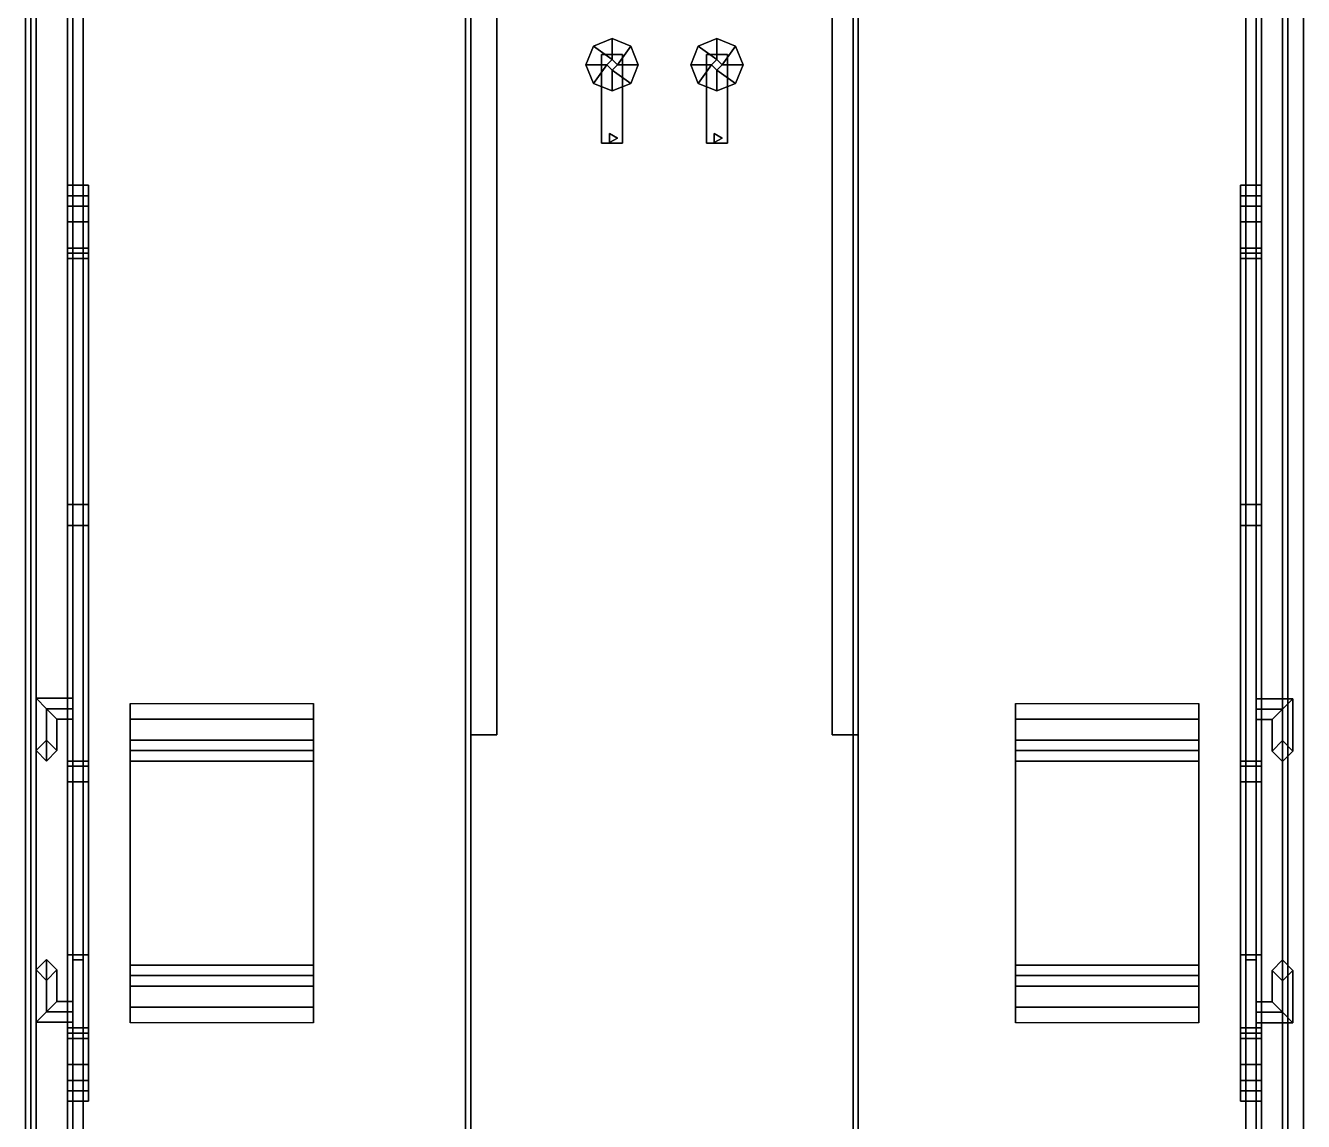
# Model space of a CAD drawing. Extents: x -1.2 to 1.2, y -5.2 to 5.2.
# Drawn here: x -1.22 to 1.22, y -3.439 to -1.345 of the extents above; entities that cross this region are included whole.
import ezdxf

# ---------------------------------------------------------------- set-up
doc = ezdxf.new("R2010")
doc.units = 0
doc.layers.get('0').update_dxf_attribs({"linetype": 'CONTINUOUS'})
doc.layers.add('CAB', color=3, linetype='CONTINUOUS')

msp = doc.modelspace()

# ---------------------------------------------------------------- linework, layer by layer
for points in [[(-1.22, 4.67, 1.04), (-1.22, -4.83, 1.04), (-1.22, -4.83, 1.15), (-1.22, 4.67, 1.15)], [(1.22, 4.67, 1.04), (1.22, -4.83, 1.04), (-1.22, -4.83, 1.04), (-1.22, 4.67, 1.04)], [(-1.13, 1.91, 1.15), (-1.22, 4.67, 1.15), (-1.22, -4.83, 1.15), (-1.13, -4.83, 1.15)], [(1.22, -4.83, 1.15), (1.22, 4.67, 1.15), (1.13, 1.91, 1.15), (1.13, -4.83, 1.15)], [(1.22, -4.83, 1.15), (1.22, -4.83, 1.04), (1.22, 4.67, 1.04), (1.22, 4.67, 1.15)], [(-0.37, 3.47, 0.46), (-0.37, -4.13, 0.46), (-0.37, -4.13, 1.04), (-0.37, 3.47, 1.04)], [(0.37, 3.47, 0.46), (0.37, -4.13, 0.46), (-0.37, -4.13, 0.46), (-0.37, 3.47, 0.46)], [(0.37, -4.13, 1.04), (0.37, -4.13, 0.46), (0.37, 3.47, 0.46), (0.37, 3.47, 1.04)], [(-0.37, -2.7, 0.43), (-0.37, -0.46, 0.14), (-0.32, -0.46, 0.14), (-0.32, -2.7, 0.43)], [(-0.37, -2.7, 0.5), (-0.37, -0.46, 0.21), (-0.37, -0.46, 0.14), (-0.37, -2.7, 0.43)], [(-0.32, -2.7, 0.5), (-0.32, -0.46, 0.21), (-0.37, -0.46, 0.21), (-0.37, -2.7, 0.5)], [(-0.32, -0.46, 0.14), (-0.32, -0.46, 0.21), (-0.32, -2.7, 0.5), (-0.32, -2.7, 0.43)], [(0.37, -2.7, 0.5), (0.37, -0.46, 0.21), (0.32, -0.46, 0.21), (0.32, -2.7, 0.5)], [(0.32, -2.7, 0.5), (0.32, -0.46, 0.21), (0.32, -0.46, 0.14), (0.32, -2.7, 0.43)], [(0.32, -2.7, 0.43), (0.32, -0.46, 0.14), (0.37, -0.46, 0.14), (0.37, -2.7, 0.43)], [(0.37, -0.46, 0.14), (0.37, -0.46, 0.21), (0.37, -2.7, 0.5), (0.37, -2.7, 0.43)], [(-1.21, -3.92, 3.29), (-0.38, -3.92, 3.37), (-0.38, -1.12, 3.37), (-1.21, -1.12, 3.29)], [(-1.21, -1.12, 3.29), (-1.2, -1.12, 3.19), (-1.2, -3.92, 3.19), (-1.21, -3.92, 3.29)], [(-1.14, -1.28, 3.19), (-1.14, -3.77, 3.19), (-1.2, -3.92, 3.19), (-1.2, -1.12, 3.19)], [(-0.38, -3.92, 3.37), (0.36, -3.92, 3.37), (0.36, -1.12, 3.37), (-0.38, -1.12, 3.37)], [(1.19, -1.12, 3.29), (0.36, -1.12, 3.37), (0.36, -3.92, 3.37), (1.19, -3.92, 3.29)], [(1.18, -3.92, 3.19), (1.14, -3.77, 3.19), (1.14, -1.28, 3.19), (1.18, -1.12, 3.19)], [(1.19, -3.92, 3.29), (1.18, -3.92, 3.19), (1.18, -1.12, 3.19), (1.19, -1.12, 3.29)], [(-1.14, -1.28, 3.15), (-1.14, -3.77, 3.15), (-1.14, -3.77, 3.19), (-1.14, -1.28, 3.19)], [(1.14, -1.28, 3.15), (1.14, -3.77, 3.15), (-1.14, -3.77, 3.15), (-1.14, -1.28, 3.15)], [(1.14, -3.77, 3.19), (1.14, -3.77, 3.15), (1.14, -1.28, 3.15), (1.14, -1.28, 3.19)], [(-0.1354, -1.3846, 3.52), (-0.15, -1.42, 3.52), (-0.11, -1.42, 3.55), (-0.1, -1.41, 3.55)], [(-0.1354, -1.3846, 3.37), (-0.15, -1.42, 3.37), (-0.15, -1.42, 3.52), (-0.1354, -1.3846, 3.52)], [(-0.1, -1.37, 3.52), (-0.1354, -1.3846, 3.52), (-0.1, -1.41, 3.55)], [(-0.1, -1.37, 3.37), (-0.1354, -1.3846, 3.37), (-0.1354, -1.3846, 3.52), (-0.1, -1.37, 3.52)], [(-0.0646, -1.3846, 3.52), (-0.1, -1.37, 3.52), (-0.1, -1.41, 3.55), (-0.09, -1.42, 3.55)], [(-0.0646, -1.3846, 3.37), (-0.1, -1.37, 3.37), (-0.1, -1.37, 3.52), (-0.0646, -1.3846, 3.52)], [(-0.05, -1.42, 3.52), (-0.0646, -1.3846, 3.52), (-0.09, -1.42, 3.55)], [(-0.05, -1.42, 3.37), (-0.0646, -1.3846, 3.37), (-0.0646, -1.3846, 3.52), (-0.05, -1.42, 3.52)], [(0.0646, -1.3846, 3.52), (0.05, -1.42, 3.52), (0.09, -1.42, 3.55), (0.1, -1.41, 3.55)], [(0.0646, -1.3846, 3.37), (0.05, -1.42, 3.37), (0.05, -1.42, 3.52), (0.0646, -1.3846, 3.52)], [(0.1, -1.37, 3.52), (0.0646, -1.3846, 3.52), (0.1, -1.41, 3.55)], [(0.1, -1.37, 3.37), (0.0646, -1.3846, 3.37), (0.0646, -1.3846, 3.52), (0.1, -1.37, 3.52)], [(0.1354, -1.3846, 3.52), (0.1, -1.37, 3.52), (0.1, -1.41, 3.55), (0.11, -1.42, 3.55)], [(0.1354, -1.3846, 3.37), (0.1, -1.37, 3.37), (0.1, -1.37, 3.52), (0.1354, -1.3846, 3.52)], [(0.15, -1.42, 3.52), (0.1354, -1.3846, 3.52), (0.11, -1.42, 3.55)], [(0.15, -1.42, 3.37), (0.1354, -1.3846, 3.37), (0.1354, -1.3846, 3.52), (0.15, -1.42, 3.52)], [(-0.12, -1.4, 3.58), (-0.12, -1.57, 3.58), (-0.12, -1.57, 3.61), (-0.12, -1.4, 3.61)], [(-0.08, -1.4, 3.61), (-0.08, -1.4, 3.58), (-0.12, -1.4, 3.58), (-0.12, -1.4, 3.61)], [(-0.08, -1.4, 3.58), (-0.08, -1.57, 3.58), (-0.12, -1.57, 3.58), (-0.12, -1.4, 3.58)], [(-0.12, -1.4, 3.61), (-0.12, -1.57, 3.61), (-0.08, -1.57, 3.61), (-0.08, -1.4, 3.61)], [(-0.1, -1.41, 3.55), (-0.11, -1.42, 3.55), (-0.11, -1.42, 3.58), (-0.1, -1.41, 3.58)], [(-0.09, -1.42, 3.55), (-0.1, -1.41, 3.55), (-0.1, -1.41, 3.58), (-0.09, -1.42, 3.58)], [(-0.08, -1.57, 3.61), (-0.08, -1.57, 3.58), (-0.08, -1.4, 3.58), (-0.08, -1.4, 3.61)], [(0.08, -1.4, 3.58), (0.08, -1.57, 3.58), (0.08, -1.57, 3.61), (0.08, -1.4, 3.61)], [(0.12, -1.4, 3.58), (0.12, -1.57, 3.58), (0.08, -1.57, 3.58), (0.08, -1.4, 3.58)], [(0.12, -1.4, 3.61), (0.12, -1.4, 3.58), (0.08, -1.4, 3.58), (0.08, -1.4, 3.61)], [(0.08, -1.4, 3.61), (0.08, -1.57, 3.61), (0.12, -1.57, 3.61), (0.12, -1.4, 3.61)], [(0.1, -1.41, 3.55), (0.09, -1.42, 3.55), (0.09, -1.42, 3.58), (0.1, -1.41, 3.58)], [(0.11, -1.42, 3.55), (0.1, -1.41, 3.55), (0.1, -1.41, 3.58), (0.11, -1.42, 3.58)], [(0.12, -1.57, 3.61), (0.12, -1.57, 3.58), (0.12, -1.4, 3.58), (0.12, -1.4, 3.61)], [(-0.15, -1.42, 3.52), (-0.1354, -1.4554, 3.52), (-0.11, -1.42, 3.55)], [(-0.15, -1.42, 3.37), (-0.1354, -1.4554, 3.37), (-0.1354, -1.4554, 3.52), (-0.15, -1.42, 3.52)], [(-0.1354, -1.4554, 3.52), (-0.1, -1.47, 3.52), (-0.1, -1.43, 3.55), (-0.11, -1.42, 3.55)], [(-0.11, -1.42, 3.55), (-0.1, -1.43, 3.55), (-0.1, -1.43, 3.58), (-0.11, -1.42, 3.58)], [(-0.1, -1.43, 3.55), (-0.09, -1.42, 3.55), (-0.09, -1.42, 3.58), (-0.1, -1.43, 3.58)], [(-0.0646, -1.4554, 3.52), (-0.05, -1.42, 3.52), (-0.09, -1.42, 3.55), (-0.1, -1.43, 3.55)], [(-0.1, -1.47, 3.52), (-0.0646, -1.4554, 3.52), (-0.1, -1.43, 3.55)], [(-0.0646, -1.4554, 3.37), (-0.05, -1.42, 3.37), (-0.05, -1.42, 3.52), (-0.0646, -1.4554, 3.52)], [(0.05, -1.42, 3.52), (0.0646, -1.4554, 3.52), (0.09, -1.42, 3.55)], [(0.05, -1.42, 3.37), (0.0646, -1.4554, 3.37), (0.0646, -1.4554, 3.52), (0.05, -1.42, 3.52)], [(0.0646, -1.4554, 3.52), (0.1, -1.47, 3.52), (0.1, -1.43, 3.55), (0.09, -1.42, 3.55)], [(0.09, -1.42, 3.55), (0.1, -1.43, 3.55), (0.1, -1.43, 3.58), (0.09, -1.42, 3.58)], [(0.1, -1.43, 3.55), (0.11, -1.42, 3.55), (0.11, -1.42, 3.58), (0.1, -1.43, 3.58)], [(0.1354, -1.4554, 3.52), (0.15, -1.42, 3.52), (0.11, -1.42, 3.55), (0.1, -1.43, 3.55)], [(0.1, -1.47, 3.52), (0.1354, -1.4554, 3.52), (0.1, -1.43, 3.55)], [(0.1354, -1.4554, 3.37), (0.15, -1.42, 3.37), (0.15, -1.42, 3.52), (0.1354, -1.4554, 3.52)], [(-0.1354, -1.4554, 3.37), (-0.1, -1.47, 3.37), (-0.1, -1.47, 3.52), (-0.1354, -1.4554, 3.52)], [(-0.1, -1.47, 3.37), (-0.0646, -1.4554, 3.37), (-0.0646, -1.4554, 3.52), (-0.1, -1.47, 3.52)], [(0.0646, -1.4554, 3.37), (0.1, -1.47, 3.37), (0.1, -1.47, 3.52), (0.0646, -1.4554, 3.52)], [(0.1, -1.47, 3.37), (0.1354, -1.4554, 3.37), (0.1354, -1.4554, 3.52), (0.1, -1.47, 3.52)], [(-0.105, -1.5513, 3.37), (-0.105, -1.5687, 3.37), (-0.105, -1.5687, 3.58), (-0.105, -1.5513, 3.58)], [(-0.09, -1.56, 3.37), (-0.105, -1.5513, 3.37), (-0.105, -1.5513, 3.58), (-0.09, -1.56, 3.58)], [(-0.105, -1.5687, 3.37), (-0.09, -1.56, 3.37), (-0.09, -1.56, 3.58), (-0.105, -1.5687, 3.58)], [(0.11, -1.56, 3.37), (0.095, -1.5513, 3.37), (0.095, -1.5513, 3.58), (0.11, -1.56, 3.58)], [(0.095, -1.5513, 3.37), (0.095, -1.5687, 3.37), (0.095, -1.5687, 3.58), (0.095, -1.5513, 3.58)], [(0.095, -1.5687, 3.37), (0.11, -1.56, 3.37), (0.11, -1.56, 3.58), (0.095, -1.5687, 3.58)], [(-0.12, -1.57, 3.61), (-0.12, -1.57, 3.58), (-0.08, -1.57, 3.58), (-0.08, -1.57, 3.61)], [(0.08, -1.57, 3.61), (0.08, -1.57, 3.58), (0.12, -1.57, 3.58), (0.12, -1.57, 3.61)], [(-1.1, -1.65, 2.58), (-1.14, -1.65, 2.58), (-1.14, -1.65, 2.89), (-1.1, -1.65, 2.89)], [(-1.14, -1.65, 2.58), (-1.14, -1.69, 2.59), (-1.14, -1.69, 2.88), (-1.14, -1.65, 2.89)], [(-1.1, -1.69, 2.5), (-1.14, -1.69, 2.5), (-1.14, -1.65, 2.58), (-1.1, -1.65, 2.58)], [(-1.14, -1.69, 2.59), (-1.14, -1.65, 2.58), (-1.14, -1.69, 2.5), (-1.14, -1.72, 2.53)], [(-1.1, -1.65, 2.89), (-1.14, -1.65, 2.89), (-1.14, -1.67, 2.94), (-1.1, -1.67, 2.94)], [(-1.14, -1.65, 2.89), (-1.14, -1.69, 2.88), (-1.14, -1.72, 2.93), (-1.14, -1.67, 2.94)], [(-1.1, -1.65, 2.89), (-1.1, -1.69, 2.88), (-1.1, -1.69, 2.59), (-1.1, -1.65, 2.58)], [(-1.1, -1.72, 2.53), (-1.1, -1.69, 2.5), (-1.1, -1.65, 2.58), (-1.1, -1.69, 2.59)], [(-1.1, -1.67, 2.94), (-1.1, -1.72, 2.93), (-1.1, -1.69, 2.88), (-1.1, -1.65, 2.89)], [(1.14, -1.65, 2.58), (1.1, -1.65, 2.58), (1.1, -1.65, 2.89), (1.14, -1.65, 2.89)], [(1.1, -1.65, 2.58), (1.1, -1.69, 2.59), (1.1, -1.69, 2.88), (1.1, -1.65, 2.89)], [(1.14, -1.69, 2.5), (1.1, -1.69, 2.5), (1.1, -1.65, 2.58), (1.14, -1.65, 2.58)], [(1.1, -1.69, 2.59), (1.1, -1.65, 2.58), (1.1, -1.69, 2.5), (1.1, -1.72, 2.53)], [(1.14, -1.65, 2.89), (1.1, -1.65, 2.89), (1.1, -1.67, 2.94), (1.14, -1.67, 2.94)], [(1.1, -1.65, 2.89), (1.1, -1.69, 2.88), (1.1, -1.72, 2.93), (1.1, -1.67, 2.94)], [(1.14, -1.65, 2.89), (1.14, -1.69, 2.88), (1.14, -1.69, 2.59), (1.14, -1.65, 2.58)], [(1.14, -1.72, 2.53), (1.14, -1.69, 2.5), (1.14, -1.65, 2.58), (1.14, -1.69, 2.59)], [(1.14, -1.67, 2.94), (1.14, -1.72, 2.93), (1.14, -1.69, 2.88), (1.14, -1.65, 2.89)], [(-1.1, -1.67, 2.94), (-1.14, -1.67, 2.94), (-1.14, -1.77, 3.03), (-1.1, -1.77, 3.03)], [(-1.14, -1.67, 2.94), (-1.14, -1.72, 2.93), (-1.14, -1.79, 2.99), (-1.14, -1.77, 3.03)], [(-1.1, -1.77, 3.03), (-1.1, -1.79, 2.99), (-1.1, -1.72, 2.93), (-1.1, -1.67, 2.94)], [(1.14, -1.67, 2.94), (1.1, -1.67, 2.94), (1.1, -1.77, 3.03), (1.14, -1.77, 3.03)], [(1.1, -1.67, 2.94), (1.1, -1.72, 2.93), (1.1, -1.79, 2.99), (1.1, -1.77, 3.03)], [(1.14, -1.77, 3.03), (1.14, -1.79, 2.99), (1.14, -1.72, 2.93), (1.14, -1.67, 2.94)], [(-1.1, -1.69, 2.88), (-1.14, -1.69, 2.88), (-1.14, -1.69, 2.59), (-1.1, -1.69, 2.59)], [(-1.1, -1.69, 2.59), (-1.14, -1.69, 2.59), (-1.14, -1.72, 2.53), (-1.1, -1.72, 2.53)], [(-1.1, -1.78, 2.44), (-1.14, -1.78, 2.44), (-1.14, -1.69, 2.5), (-1.1, -1.69, 2.5)], [(-1.14, -1.72, 2.53), (-1.14, -1.69, 2.5), (-1.14, -1.78, 2.44), (-1.14, -1.79, 2.48)], [(-1.1, -1.72, 2.93), (-1.14, -1.72, 2.93), (-1.14, -1.69, 2.88), (-1.1, -1.69, 2.88)], [(-1.1, -1.79, 2.48), (-1.1, -1.78, 2.44), (-1.1, -1.69, 2.5), (-1.1, -1.72, 2.53)], [(1.14, -1.69, 2.88), (1.1, -1.69, 2.88), (1.1, -1.69, 2.59), (1.14, -1.69, 2.59)], [(1.14, -1.69, 2.59), (1.1, -1.69, 2.59), (1.1, -1.72, 2.53), (1.14, -1.72, 2.53)], [(1.14, -1.78, 2.44), (1.1, -1.78, 2.44), (1.1, -1.69, 2.5), (1.14, -1.69, 2.5)], [(1.1, -1.72, 2.53), (1.1, -1.69, 2.5), (1.1, -1.78, 2.44), (1.1, -1.79, 2.48)], [(1.14, -1.72, 2.93), (1.1, -1.72, 2.93), (1.1, -1.69, 2.88), (1.14, -1.69, 2.88)], [(1.14, -1.79, 2.48), (1.14, -1.78, 2.44), (1.14, -1.69, 2.5), (1.14, -1.72, 2.53)], [(-1.1, -1.72, 2.53), (-1.14, -1.72, 2.53), (-1.14, -1.79, 2.48), (-1.1, -1.79, 2.48)], [(-1.1, -1.79, 2.99), (-1.14, -1.79, 2.99), (-1.14, -1.72, 2.93), (-1.1, -1.72, 2.93)], [(1.14, -1.72, 2.53), (1.1, -1.72, 2.53), (1.1, -1.79, 2.48), (1.14, -1.79, 2.48)], [(1.14, -1.79, 2.99), (1.1, -1.79, 2.99), (1.1, -1.72, 2.93), (1.14, -1.72, 2.93)], [(-1.1, -1.77, 3.03), (-1.14, -1.77, 3.03), (-1.14, -2.26, 3.09), (-1.1, -2.26, 3.09)], [(-1.14, -1.77, 3.03), (-1.14, -1.79, 2.99), (-1.14, -2.3, 3.05), (-1.14, -2.26, 3.09)], [(-1.1, -2.76, 2.44), (-1.14, -2.76, 2.44), (-1.14, -1.78, 2.44), (-1.1, -1.78, 2.44)], [(-1.14, -1.79, 2.48), (-1.14, -1.78, 2.44), (-1.14, -2.76, 2.44), (-1.14, -2.76, 2.48)], [(-1.1, -2.26, 3.09), (-1.1, -2.3, 3.05), (-1.1, -1.79, 2.99), (-1.1, -1.77, 3.03)], [(-1.1, -2.76, 2.48), (-1.1, -2.76, 2.44), (-1.1, -1.78, 2.44), (-1.1, -1.79, 2.48)], [(1.14, -1.77, 3.03), (1.1, -1.77, 3.03), (1.1, -2.26, 3.09), (1.14, -2.26, 3.09)], [(1.1, -1.77, 3.03), (1.1, -1.79, 2.99), (1.1, -2.3, 3.05), (1.1, -2.26, 3.09)], [(1.1, -1.79, 2.48), (1.1, -1.78, 2.44), (1.1, -2.76, 2.44), (1.1, -2.76, 2.48)], [(1.14, -2.76, 2.44), (1.1, -2.76, 2.44), (1.1, -1.78, 2.44), (1.14, -1.78, 2.44)], [(1.14, -2.26, 3.09), (1.14, -2.3, 3.05), (1.14, -1.79, 2.99), (1.14, -1.77, 3.03)], [(1.14, -2.76, 2.48), (1.14, -2.76, 2.44), (1.14, -1.78, 2.44), (1.14, -1.79, 2.48)], [(-1.1, -1.79, 2.48), (-1.14, -1.79, 2.48), (-1.14, -2.76, 2.48), (-1.1, -2.76, 2.48)], [(-1.1, -2.3, 3.05), (-1.14, -2.3, 3.05), (-1.14, -1.79, 2.99), (-1.1, -1.79, 2.99)], [(1.14, -1.79, 2.48), (1.1, -1.79, 2.48), (1.1, -2.76, 2.48), (1.14, -2.76, 2.48)], [(1.14, -2.3, 3.05), (1.1, -2.3, 3.05), (1.1, -1.79, 2.99), (1.14, -1.79, 2.99)], [(-1.14, -2.79, 3.09), (-1.1, -2.79, 3.09), (-1.1, -2.26, 3.09), (-1.14, -2.26, 3.09)], [(-1.14, -2.26, 3.09), (-1.14, -2.3, 3.05), (-1.14, -2.75, 3.05), (-1.14, -2.79, 3.09)], [(-1.1, -2.79, 3.09), (-1.1, -2.75, 3.05), (-1.1, -2.3, 3.05), (-1.1, -2.26, 3.09)], [(1.1, -2.26, 3.09), (1.1, -2.3, 3.05), (1.1, -2.75, 3.05), (1.1, -2.79, 3.09)], [(1.1, -2.79, 3.09), (1.14, -2.79, 3.09), (1.14, -2.26, 3.09), (1.1, -2.26, 3.09)], [(1.14, -2.79, 3.09), (1.14, -2.75, 3.05), (1.14, -2.3, 3.05), (1.14, -2.26, 3.09)], [(-1.14, -2.3, 3.05), (-1.1, -2.3, 3.05), (-1.1, -2.75, 3.05), (-1.14, -2.75, 3.05)], [(1.1, -2.3, 3.05), (1.14, -2.3, 3.05), (1.14, -2.75, 3.05), (1.1, -2.75, 3.05)], [(-1.18, -2.65, 1.32), (-1.2, -2.63, 1.3), (-1.2, -2.73, 1.3), (-1.18, -2.71, 1.32)], [(-1.2, -2.63, 1.3), (-1.18, -2.65, 1.28), (-1.18, -2.75, 1.28), (-1.2, -2.73, 1.3)], [(-1.13, -2.65, 1.32), (-1.13, -2.63, 1.3), (-1.2, -2.63, 1.3), (-1.18, -2.65, 1.32)], [(-1.13, -2.63, 1.3), (-1.13, -2.65, 1.28), (-1.18, -2.65, 1.28), (-1.2, -2.63, 1.3)], [(-1.18, -2.65, 2.34), (-1.2, -2.63, 2.32), (-1.2, -2.73, 2.32), (-1.18, -2.75, 2.34)], [(-1.2, -2.63, 2.32), (-1.18, -2.65, 2.3), (-1.18, -2.71, 2.3), (-1.2, -2.73, 2.32)], [(-1.13, -2.65, 2.34), (-1.13, -2.63, 2.32), (-1.2, -2.63, 2.32), (-1.18, -2.65, 2.34)], [(-1.13, -2.63, 2.32), (-1.13, -2.65, 2.3), (-1.18, -2.65, 2.3), (-1.2, -2.63, 2.32)], [(1.13, -2.6509, 1.2803), (1.13, -2.6309, 1.3003), (1.2, -2.6309, 1.3003), (1.18, -2.6509, 1.2803)], [(1.13, -2.6309, 1.3003), (1.13, -2.6509, 1.3203), (1.18, -2.6509, 1.3203), (1.2, -2.6309, 1.3003)], [(1.13, -2.6509, 2.3003), (1.13, -2.6309, 2.3203), (1.2, -2.6309, 2.3203), (1.18, -2.6509, 2.3003)], [(1.13, -2.6309, 2.3203), (1.13, -2.6509, 2.3403), (1.18, -2.6509, 2.3403), (1.2, -2.6309, 2.3203)], [(1.18, -2.6509, 1.2803), (1.2, -2.6309, 1.3003), (1.2, -2.7309, 1.3003), (1.18, -2.7509, 1.2803)], [(1.2, -2.6309, 1.3003), (1.18, -2.6509, 1.3203), (1.18, -2.7109, 1.3203), (1.2, -2.7309, 1.3003)], [(1.18, -2.6509, 2.3003), (1.2, -2.6309, 2.3203), (1.2, -2.7309, 2.3203), (1.18, -2.7109, 2.3003)], [(1.2, -2.6309, 2.3203), (1.18, -2.6509, 2.3403), (1.18, -2.7509, 2.3403), (1.2, -2.7309, 2.3203)], [(-1.16, -2.67, 1.3), (-1.18, -2.65, 1.32), (-1.18, -2.71, 1.32), (-1.16, -2.73, 1.3)], [(-1.18, -2.65, 1.28), (-1.16, -2.67, 1.3), (-1.16, -2.73, 1.3), (-1.18, -2.75, 1.28)], [(-1.13, -2.67, 1.3), (-1.13, -2.65, 1.32), (-1.18, -2.65, 1.32), (-1.16, -2.67, 1.3)], [(-1.13, -2.65, 1.28), (-1.13, -2.67, 1.3), (-1.16, -2.67, 1.3), (-1.18, -2.65, 1.28)], [(-1.16, -2.67, 2.32), (-1.18, -2.65, 2.34), (-1.18, -2.75, 2.34), (-1.16, -2.73, 2.32)], [(-1.18, -2.65, 2.3), (-1.16, -2.67, 2.32), (-1.16, -2.73, 2.32), (-1.18, -2.71, 2.3)], [(-1.13, -2.67, 2.32), (-1.13, -2.65, 2.34), (-1.18, -2.65, 2.34), (-1.16, -2.67, 2.32)], [(-1.13, -2.65, 2.3), (-1.13, -2.67, 2.32), (-1.16, -2.67, 2.32), (-1.18, -2.65, 2.3)], [(-1.02, -2.71, 0.94), (-1.02, -3.18, 0.94), (-1.02, -3.25, 1.04), (-1.02, -2.64, 1.04)], [(-0.67, -2.64, 1.04), (-0.67, -2.71, 0.94), (-1.02, -2.71, 0.94), (-1.02, -2.64, 1.04)], [(-0.67, -3.25, 1.04), (-0.67, -3.18, 0.94), (-0.67, -2.71, 0.94), (-0.67, -2.64, 1.04)], [(1.02, -2.64, 1.04), (1.02, -2.71, 0.94), (0.67, -2.71, 0.94), (0.67, -2.64, 1.04)], [(0.67, -2.71, 0.94), (0.67, -3.18, 0.94), (0.67, -3.25, 1.04), (0.67, -2.64, 1.04)], [(1.02, -3.25, 1.04), (1.02, -3.18, 0.94), (1.02, -2.71, 0.94), (1.02, -2.64, 1.04)], [(1.13, -2.6709, 1.3003), (1.13, -2.6509, 1.2803), (1.18, -2.6509, 1.2803), (1.16, -2.6709, 1.3003)], [(1.13, -2.6509, 1.3203), (1.13, -2.6709, 1.3003), (1.16, -2.6709, 1.3003), (1.18, -2.6509, 1.3203)], [(1.13, -2.6709, 2.3203), (1.13, -2.6509, 2.3003), (1.18, -2.6509, 2.3003), (1.16, -2.6709, 2.3203)], [(1.13, -2.6509, 2.3403), (1.13, -2.6709, 2.3203), (1.16, -2.6709, 2.3203), (1.18, -2.6509, 2.3403)], [(1.16, -2.6709, 1.3003), (1.18, -2.6509, 1.2803), (1.18, -2.7509, 1.2803), (1.16, -2.7309, 1.3003)], [(1.18, -2.6509, 1.3203), (1.16, -2.6709, 1.3003), (1.16, -2.7309, 1.3003), (1.18, -2.7109, 1.3203)], [(1.16, -2.6709, 2.3203), (1.18, -2.6509, 2.3003), (1.18, -2.7109, 2.3003), (1.16, -2.7309, 2.3203)], [(1.18, -2.6509, 2.3403), (1.16, -2.6709, 2.3203), (1.16, -2.7309, 2.3203), (1.18, -2.7509, 2.3403)], [(-1.02, -2.67, 0.43), (-1.02, -2.73, 0.58), (-0.67, -2.73, 0.58), (-0.67, -2.67, 0.43)], [(-1.02, -3.16, 0.58), (-1.02, -2.73, 0.58), (-1.02, -2.67, 0.43), (-1.02, -3.22, 0.43)], [(-0.67, -2.67, 0.43), (-0.67, -2.67, 0.36), (-1.02, -2.67, 0.36), (-1.02, -2.67, 0.43)], [(-1.02, -2.67, 0.36), (-1.02, -3.22, 0.36), (-1.02, -3.22, 0.43), (-1.02, -2.67, 0.43)], [(-0.67, -2.67, 0.36), (-0.67, -3.22, 0.36), (-1.02, -3.22, 0.36), (-1.02, -2.67, 0.36)], [(-0.67, -2.67, 0.43), (-0.67, -2.73, 0.58), (-0.67, -3.16, 0.58), (-0.67, -3.22, 0.43)], [(-0.67, -3.22, 0.43), (-0.67, -3.22, 0.36), (-0.67, -2.67, 0.36), (-0.67, -2.67, 0.43)], [(0.67, -3.16, 0.58), (0.67, -2.73, 0.58), (0.67, -2.67, 0.43), (0.67, -3.22, 0.43)], [(0.67, -2.67, 0.43), (0.67, -2.73, 0.58), (1.02, -2.73, 0.58), (1.02, -2.67, 0.43)], [(1.02, -2.67, 0.36), (1.02, -3.22, 0.36), (0.67, -3.22, 0.36), (0.67, -2.67, 0.36)], [(0.67, -2.67, 0.36), (0.67, -3.22, 0.36), (0.67, -3.22, 0.43), (0.67, -2.67, 0.43)], [(1.02, -2.67, 0.43), (1.02, -2.67, 0.36), (0.67, -2.67, 0.36), (0.67, -2.67, 0.43)], [(1.02, -2.67, 0.43), (1.02, -2.73, 0.58), (1.02, -3.16, 0.58), (1.02, -3.22, 0.43)], [(1.02, -3.22, 0.43), (1.02, -3.22, 0.36), (1.02, -2.67, 0.36), (1.02, -2.67, 0.43)], [(-1.18, -2.71, 1.32), (-1.2, -2.73, 1.3), (-1.2, -2.73, 2.32), (-1.18, -2.71, 2.3)], [(-1.2, -2.73, 1.3), (-1.18, -2.75, 1.28), (-1.18, -2.75, 2.34), (-1.2, -2.73, 2.32)], [(-1.16, -2.73, 1.3), (-1.18, -2.71, 1.32), (-1.18, -2.71, 2.3), (-1.16, -2.73, 2.32)], [(-1.18, -2.75, 1.28), (-1.16, -2.73, 1.3), (-1.16, -2.73, 2.32), (-1.18, -2.75, 2.34)], [(-1.02, -3.18, 0.94), (-1.02, -2.71, 0.94), (-1.02, -2.75, 0.82), (-1.02, -3.14, 0.82)], [(-1.02, -2.75, 0.82), (-1.02, -2.71, 0.94), (-0.67, -2.71, 0.94), (-0.67, -2.75, 0.82)], [(-1.02, -2.73, 0.58), (-1.02, -3.16, 0.58), (-1.02, -3.14, 0.73), (-1.02, -2.75, 0.73)], [(-0.67, -2.75, 0.73), (-0.67, -2.73, 0.58), (-1.02, -2.73, 0.58), (-1.02, -2.75, 0.73)], [(-0.67, -2.75, 0.82), (-0.67, -2.71, 0.94), (-0.67, -3.18, 0.94), (-0.67, -3.14, 0.82)], [(-0.67, -3.14, 0.73), (-0.67, -3.16, 0.58), (-0.67, -2.73, 0.58), (-0.67, -2.75, 0.73)], [(0.67, -2.75, 0.82), (0.67, -2.71, 0.94), (1.02, -2.71, 0.94), (1.02, -2.75, 0.82)], [(0.67, -3.18, 0.94), (0.67, -2.71, 0.94), (0.67, -2.75, 0.82), (0.67, -3.14, 0.82)], [(1.02, -2.75, 0.73), (1.02, -2.73, 0.58), (0.67, -2.73, 0.58), (0.67, -2.75, 0.73)], [(0.67, -2.73, 0.58), (0.67, -3.16, 0.58), (0.67, -3.14, 0.73), (0.67, -2.75, 0.73)], [(1.02, -2.75, 0.82), (1.02, -2.71, 0.94), (1.02, -3.18, 0.94), (1.02, -3.14, 0.82)], [(1.02, -3.14, 0.73), (1.02, -3.16, 0.58), (1.02, -2.73, 0.58), (1.02, -2.75, 0.73)], [(1.16, -2.7309, 2.3203), (1.18, -2.7109, 2.3003), (1.18, -2.7109, 1.3203), (1.16, -2.7309, 1.3003)], [(1.18, -2.7509, 2.3403), (1.16, -2.7309, 2.3203), (1.16, -2.7309, 1.3003), (1.18, -2.7509, 1.2803)], [(1.18, -2.7109, 2.3003), (1.2, -2.7309, 2.3203), (1.2, -2.7309, 1.3003), (1.18, -2.7109, 1.3203)], [(1.2, -2.7309, 2.3203), (1.18, -2.7509, 2.3403), (1.18, -2.7509, 1.2803), (1.2, -2.7309, 1.3003)], [(-1.14, -2.79, 3.09), (-1.14, -2.75, 3.05), (-1.14, -3.26, 2.99), (-1.14, -3.28, 3.03)], [(-1.14, -2.75, 3.05), (-1.1, -2.75, 3.05), (-1.1, -3.26, 2.99), (-1.14, -3.26, 2.99)], [(-1.1, -3.28, 3.03), (-1.1, -3.26, 2.99), (-1.1, -2.75, 3.05), (-1.1, -2.79, 3.09)], [(-1.02, -2.75, 0.73), (-1.02, -3.14, 0.73), (-1.02, -3.14, 0.82), (-1.02, -2.75, 0.82)], [(-0.67, -2.75, 0.82), (-0.67, -2.75, 0.73), (-1.02, -2.75, 0.73), (-1.02, -2.75, 0.82)], [(-0.67, -3.14, 0.82), (-0.67, -3.14, 0.73), (-0.67, -2.75, 0.73), (-0.67, -2.75, 0.82)], [(1.02, -2.75, 0.82), (1.02, -2.75, 0.73), (0.67, -2.75, 0.73), (0.67, -2.75, 0.82)], [(0.67, -2.75, 0.73), (0.67, -3.14, 0.73), (0.67, -3.14, 0.82), (0.67, -2.75, 0.82)], [(1.02, -3.14, 0.82), (1.02, -3.14, 0.73), (1.02, -2.75, 0.73), (1.02, -2.75, 0.82)], [(1.1, -2.79, 3.09), (1.1, -2.75, 3.05), (1.1, -3.26, 2.99), (1.1, -3.28, 3.03)], [(1.1, -2.75, 3.05), (1.14, -2.75, 3.05), (1.14, -3.26, 2.99), (1.1, -3.26, 2.99)], [(1.14, -3.28, 3.03), (1.14, -3.26, 2.99), (1.14, -2.75, 3.05), (1.14, -2.79, 3.09)], [(-1.14, -2.76, 2.48), (-1.14, -2.76, 2.44), (-1.1, -2.76, 2.44), (-1.1, -2.76, 2.48)], [(1.1, -2.76, 2.48), (1.1, -2.76, 2.44), (1.14, -2.76, 2.44), (1.14, -2.76, 2.48)], [(-1.14, -3.28, 3.03), (-1.1, -3.28, 3.03), (-1.1, -2.79, 3.09), (-1.14, -2.79, 3.09)], [(1.1, -3.28, 3.03), (1.14, -3.28, 3.03), (1.14, -2.79, 3.09), (1.1, -2.79, 3.09)], [(-1.14, -3.12, 2.44), (-1.1, -3.12, 2.44), (-1.1, -3.27, 2.44), (-1.14, -3.27, 2.44)], [(-1.14, -3.12, 2.48), (-1.14, -3.12, 2.44), (-1.14, -3.27, 2.44), (-1.14, -3.26, 2.48)], [(-1.1, -3.12, 2.48), (-1.1, -3.12, 2.44), (-1.14, -3.12, 2.44), (-1.14, -3.12, 2.48)], [(-1.14, -3.26, 2.48), (-1.1, -3.26, 2.48), (-1.1, -3.12, 2.48), (-1.14, -3.12, 2.48)], [(-1.1, -3.26, 2.48), (-1.1, -3.27, 2.44), (-1.1, -3.12, 2.44), (-1.1, -3.12, 2.48)], [(1.14, -3.12, 2.48), (1.14, -3.12, 2.44), (1.1, -3.12, 2.44), (1.1, -3.12, 2.48)], [(1.1, -3.12, 2.44), (1.14, -3.12, 2.44), (1.14, -3.27, 2.44), (1.1, -3.27, 2.44)], [(1.1, -3.12, 2.48), (1.1, -3.12, 2.44), (1.1, -3.27, 2.44), (1.1, -3.26, 2.48)], [(1.1, -3.26, 2.48), (1.14, -3.26, 2.48), (1.14, -3.12, 2.48), (1.1, -3.12, 2.48)], [(1.14, -3.26, 2.48), (1.14, -3.27, 2.44), (1.14, -3.12, 2.44), (1.14, -3.12, 2.48)], [(-1.2, -3.1491, 2.3203), (-1.18, -3.1291, 2.3403), (-1.18, -3.1291, 1.2803), (-1.2, -3.1491, 1.3003)], [(-1.18, -3.2291, 1.2803), (-1.2, -3.2491, 1.3003), (-1.2, -3.1491, 1.3003), (-1.18, -3.1291, 1.2803)], [(-1.2, -3.2491, 2.3203), (-1.18, -3.2291, 2.3403), (-1.18, -3.1291, 2.3403), (-1.2, -3.1491, 2.3203)], [(-1.18, -3.1291, 2.3403), (-1.16, -3.1491, 2.3203), (-1.16, -3.1491, 1.3003), (-1.18, -3.1291, 1.2803)], [(-1.16, -3.2091, 1.3003), (-1.18, -3.2291, 1.2803), (-1.18, -3.1291, 1.2803), (-1.16, -3.1491, 1.3003)], [(-1.18, -3.2291, 2.3403), (-1.16, -3.2091, 2.3203), (-1.16, -3.1491, 2.3203), (-1.18, -3.1291, 2.3403)], [(-1.02, -3.14, 0.82), (-1.02, -3.14, 0.73), (-0.67, -3.14, 0.73), (-0.67, -3.14, 0.82)], [(-1.02, -3.14, 0.73), (-1.02, -3.16, 0.58), (-0.67, -3.16, 0.58), (-0.67, -3.14, 0.73)], [(-0.67, -3.14, 0.82), (-0.67, -3.18, 0.94), (-1.02, -3.18, 0.94), (-1.02, -3.14, 0.82)], [(0.67, -3.14, 0.82), (0.67, -3.14, 0.73), (1.02, -3.14, 0.73), (1.02, -3.14, 0.82)], [(0.67, -3.14, 0.73), (0.67, -3.16, 0.58), (1.02, -3.16, 0.58), (1.02, -3.14, 0.73)], [(1.02, -3.14, 0.82), (1.02, -3.18, 0.94), (0.67, -3.18, 0.94), (0.67, -3.14, 0.82)], [(1.18, -3.13, 1.28), (1.16, -3.15, 1.3), (1.16, -3.15, 2.32), (1.18, -3.13, 2.34)], [(1.18, -3.23, 1.28), (1.16, -3.21, 1.3), (1.16, -3.15, 1.3), (1.18, -3.13, 1.28)], [(1.16, -3.21, 2.32), (1.18, -3.23, 2.34), (1.18, -3.13, 2.34), (1.16, -3.15, 2.32)], [(1.2, -3.15, 1.3), (1.18, -3.13, 1.28), (1.18, -3.13, 2.34), (1.2, -3.15, 2.32)], [(1.2, -3.25, 1.3), (1.18, -3.23, 1.28), (1.18, -3.13, 1.28), (1.2, -3.15, 1.3)], [(1.18, -3.23, 2.34), (1.2, -3.25, 2.32), (1.2, -3.15, 2.32), (1.18, -3.13, 2.34)], [(-1.18, -3.1691, 2.3003), (-1.2, -3.1491, 2.3203), (-1.2, -3.1491, 1.3003), (-1.18, -3.1691, 1.3203)], [(-1.2, -3.2491, 1.3003), (-1.18, -3.2291, 1.3203), (-1.18, -3.1691, 1.3203), (-1.2, -3.1491, 1.3003)], [(-1.18, -3.2291, 2.3003), (-1.2, -3.2491, 2.3203), (-1.2, -3.1491, 2.3203), (-1.18, -3.1691, 2.3003)], [(-1.16, -3.1491, 2.3203), (-1.18, -3.1691, 2.3003), (-1.18, -3.1691, 1.3203), (-1.16, -3.1491, 1.3003)], [(-1.18, -3.2291, 1.3203), (-1.16, -3.2091, 1.3003), (-1.16, -3.1491, 1.3003), (-1.18, -3.1691, 1.3203)], [(-1.16, -3.2091, 2.3203), (-1.18, -3.2291, 2.3003), (-1.18, -3.1691, 2.3003), (-1.16, -3.1491, 2.3203)], [(-0.67, -3.22, 0.43), (-0.67, -3.16, 0.58), (-1.02, -3.16, 0.58), (-1.02, -3.22, 0.43)], [(1.02, -3.22, 0.43), (1.02, -3.16, 0.58), (0.67, -3.16, 0.58), (0.67, -3.22, 0.43)], [(1.16, -3.15, 1.3), (1.18, -3.17, 1.32), (1.18, -3.17, 2.3), (1.16, -3.15, 2.32)], [(1.16, -3.21, 1.3), (1.18, -3.23, 1.32), (1.18, -3.17, 1.32), (1.16, -3.15, 1.3)], [(1.18, -3.23, 2.3), (1.16, -3.21, 2.32), (1.16, -3.15, 2.32), (1.18, -3.17, 2.3)], [(1.18, -3.17, 1.32), (1.2, -3.15, 1.3), (1.2, -3.15, 2.32), (1.18, -3.17, 2.3)], [(1.18, -3.23, 1.32), (1.2, -3.25, 1.3), (1.2, -3.15, 1.3), (1.18, -3.17, 1.32)], [(1.2, -3.25, 2.32), (1.18, -3.23, 2.3), (1.18, -3.17, 2.3), (1.2, -3.15, 2.32)], [(-1.02, -3.25, 1.04), (-1.02, -3.18, 0.94), (-0.67, -3.18, 0.94), (-0.67, -3.25, 1.04)], [(0.67, -3.25, 1.04), (0.67, -3.18, 0.94), (1.02, -3.18, 0.94), (1.02, -3.25, 1.04)], [(-1.13, -3.2091, 1.3003), (-1.13, -3.2291, 1.2803), (-1.18, -3.2291, 1.2803), (-1.16, -3.2091, 1.3003)], [(-1.13, -3.2291, 1.3203), (-1.13, -3.2091, 1.3003), (-1.16, -3.2091, 1.3003), (-1.18, -3.2291, 1.3203)], [(-1.13, -3.2091, 2.3203), (-1.13, -3.2291, 2.3003), (-1.18, -3.2291, 2.3003), (-1.16, -3.2091, 2.3203)], [(-1.13, -3.2291, 2.3403), (-1.13, -3.2091, 2.3203), (-1.16, -3.2091, 2.3203), (-1.18, -3.2291, 2.3403)], [(-1.02, -3.22, 0.43), (-1.02, -3.22, 0.36), (-0.67, -3.22, 0.36), (-0.67, -3.22, 0.43)], [(0.67, -3.22, 0.43), (0.67, -3.22, 0.36), (1.02, -3.22, 0.36), (1.02, -3.22, 0.43)], [(1.13, -3.21, 1.3), (1.13, -3.23, 1.32), (1.18, -3.23, 1.32), (1.16, -3.21, 1.3)], [(1.13, -3.23, 1.28), (1.13, -3.21, 1.3), (1.16, -3.21, 1.3), (1.18, -3.23, 1.28)], [(1.13, -3.21, 2.32), (1.13, -3.23, 2.34), (1.18, -3.23, 2.34), (1.16, -3.21, 2.32)], [(1.13, -3.23, 2.3), (1.13, -3.21, 2.32), (1.16, -3.21, 2.32), (1.18, -3.23, 2.3)], [(-1.13, -3.2291, 1.2803), (-1.13, -3.2491, 1.3003), (-1.2, -3.2491, 1.3003), (-1.18, -3.2291, 1.2803)], [(-1.13, -3.2491, 1.3003), (-1.13, -3.2291, 1.3203), (-1.18, -3.2291, 1.3203), (-1.2, -3.2491, 1.3003)], [(-1.13, -3.2291, 2.3003), (-1.13, -3.2491, 2.3203), (-1.2, -3.2491, 2.3203), (-1.18, -3.2291, 2.3003)], [(-1.13, -3.2491, 2.3203), (-1.13, -3.2291, 2.3403), (-1.18, -3.2291, 2.3403), (-1.2, -3.2491, 2.3203)], [(1.13, -3.23, 1.32), (1.13, -3.25, 1.3), (1.2, -3.25, 1.3), (1.18, -3.23, 1.32)], [(1.13, -3.25, 1.3), (1.13, -3.23, 1.28), (1.18, -3.23, 1.28), (1.2, -3.25, 1.3)], [(1.13, -3.23, 2.34), (1.13, -3.25, 2.32), (1.2, -3.25, 2.32), (1.18, -3.23, 2.34)], [(1.13, -3.25, 2.32), (1.13, -3.23, 2.3), (1.18, -3.23, 2.3), (1.2, -3.25, 2.32)], [(-1.14, -3.33, 2.53), (-1.1, -3.33, 2.53), (-1.1, -3.26, 2.48), (-1.14, -3.26, 2.48)], [(-1.14, -3.26, 2.48), (-1.14, -3.27, 2.44), (-1.14, -3.36, 2.5), (-1.14, -3.33, 2.53)], [(-1.14, -3.28, 3.03), (-1.14, -3.26, 2.99), (-1.14, -3.33, 2.93), (-1.14, -3.38, 2.94)], [(-1.14, -3.26, 2.99), (-1.1, -3.26, 2.99), (-1.1, -3.33, 2.93), (-1.14, -3.33, 2.93)], [(-1.1, -3.33, 2.53), (-1.1, -3.36, 2.5), (-1.1, -3.27, 2.44), (-1.1, -3.26, 2.48)], [(-1.1, -3.38, 2.94), (-1.1, -3.33, 2.93), (-1.1, -3.26, 2.99), (-1.1, -3.28, 3.03)], [(1.1, -3.33, 2.53), (1.14, -3.33, 2.53), (1.14, -3.26, 2.48), (1.1, -3.26, 2.48)], [(1.1, -3.26, 2.48), (1.1, -3.27, 2.44), (1.1, -3.36, 2.5), (1.1, -3.33, 2.53)], [(1.1, -3.26, 2.99), (1.14, -3.26, 2.99), (1.14, -3.33, 2.93), (1.1, -3.33, 2.93)], [(1.1, -3.28, 3.03), (1.1, -3.26, 2.99), (1.1, -3.33, 2.93), (1.1, -3.38, 2.94)], [(1.14, -3.33, 2.53), (1.14, -3.36, 2.5), (1.14, -3.27, 2.44), (1.14, -3.26, 2.48)], [(1.14, -3.38, 2.94), (1.14, -3.33, 2.93), (1.14, -3.26, 2.99), (1.14, -3.28, 3.03)], [(-1.14, -3.27, 2.44), (-1.1, -3.27, 2.44), (-1.1, -3.36, 2.5), (-1.14, -3.36, 2.5)], [(-1.14, -3.38, 2.94), (-1.1, -3.38, 2.94), (-1.1, -3.28, 3.03), (-1.14, -3.28, 3.03)], [(1.1, -3.27, 2.44), (1.14, -3.27, 2.44), (1.14, -3.36, 2.5), (1.1, -3.36, 2.5)], [(1.1, -3.38, 2.94), (1.14, -3.38, 2.94), (1.14, -3.28, 3.03), (1.1, -3.28, 3.03)], [(-1.14, -3.33, 2.53), (-1.14, -3.36, 2.5), (-1.14, -3.4, 2.58), (-1.14, -3.36, 2.59)], [(-1.14, -3.36, 2.59), (-1.1, -3.36, 2.59), (-1.1, -3.33, 2.53), (-1.14, -3.33, 2.53)], [(-1.14, -3.38, 2.94), (-1.14, -3.33, 2.93), (-1.14, -3.36, 2.88), (-1.14, -3.4, 2.89)], [(-1.14, -3.33, 2.93), (-1.1, -3.33, 2.93), (-1.1, -3.36, 2.88), (-1.14, -3.36, 2.88)], [(-1.1, -3.36, 2.59), (-1.1, -3.4, 2.58), (-1.1, -3.36, 2.5), (-1.1, -3.33, 2.53)], [(-1.1, -3.4, 2.89), (-1.1, -3.36, 2.88), (-1.1, -3.33, 2.93), (-1.1, -3.38, 2.94)], [(1.1, -3.36, 2.59), (1.14, -3.36, 2.59), (1.14, -3.33, 2.53), (1.1, -3.33, 2.53)], [(1.1, -3.33, 2.53), (1.1, -3.36, 2.5), (1.1, -3.4, 2.58), (1.1, -3.36, 2.59)], [(1.1, -3.38, 2.94), (1.1, -3.33, 2.93), (1.1, -3.36, 2.88), (1.1, -3.4, 2.89)], [(1.1, -3.33, 2.93), (1.14, -3.33, 2.93), (1.14, -3.36, 2.88), (1.1, -3.36, 2.88)], [(1.14, -3.36, 2.59), (1.14, -3.4, 2.58), (1.14, -3.36, 2.5), (1.14, -3.33, 2.53)], [(1.14, -3.4, 2.89), (1.14, -3.36, 2.88), (1.14, -3.33, 2.93), (1.14, -3.38, 2.94)], [(-1.14, -3.4, 2.89), (-1.14, -3.36, 2.88), (-1.14, -3.36, 2.59), (-1.14, -3.4, 2.58)], [(-1.14, -3.36, 2.88), (-1.1, -3.36, 2.88), (-1.1, -3.36, 2.59), (-1.14, -3.36, 2.59)], [(-1.14, -3.36, 2.5), (-1.1, -3.36, 2.5), (-1.1, -3.4, 2.58), (-1.14, -3.4, 2.58)], [(-1.1, -3.4, 2.58), (-1.1, -3.36, 2.59), (-1.1, -3.36, 2.88), (-1.1, -3.4, 2.89)], [(1.1, -3.4, 2.89), (1.1, -3.36, 2.88), (1.1, -3.36, 2.59), (1.1, -3.4, 2.58)], [(1.1, -3.36, 2.88), (1.14, -3.36, 2.88), (1.14, -3.36, 2.59), (1.1, -3.36, 2.59)], [(1.1, -3.36, 2.5), (1.14, -3.36, 2.5), (1.14, -3.4, 2.58), (1.1, -3.4, 2.58)], [(1.14, -3.4, 2.58), (1.14, -3.36, 2.59), (1.14, -3.36, 2.88), (1.14, -3.4, 2.89)], [(-1.14, -3.4, 2.89), (-1.1, -3.4, 2.89), (-1.1, -3.38, 2.94), (-1.14, -3.38, 2.94)], [(1.1, -3.4, 2.89), (1.14, -3.4, 2.89), (1.14, -3.38, 2.94), (1.1, -3.38, 2.94)], [(-1.14, -3.4, 2.58), (-1.1, -3.4, 2.58), (-1.1, -3.4, 2.89), (-1.14, -3.4, 2.89)], [(1.1, -3.4, 2.58), (1.14, -3.4, 2.58), (1.14, -3.4, 2.89), (1.1, -3.4, 2.89)]]:
    msp.add_3dface(points)
at = {"layer": 'CAB'}
for points in [[(-1.13, -1.65, 3.09), (-1.13, -3.4, 3.09), (-1.13, -3.4, 3.15), (-1.13, -1.32, 3.15)], [(-1.13, -1.32, 3.15), (-1.13, -1.32, 1.15), (-1.13, -1.65, 1.15), (-1.13, -1.65, 3.09)], [(-1.11, -3.4, 3.15), (-1.11, -3.4, 3.09), (-1.11, -1.65, 3.09), (-1.11, -1.32, 3.15)], [(-1.11, -1.65, 1.15), (-1.11, -1.32, 1.15), (-1.11, -1.32, 3.15), (-1.11, -1.65, 3.09)], [(-1.11, -1.32, 1.15), (-1.11, -3.73, 1.15), (1.11, -3.73, 1.15), (1.11, -1.32, 1.15)], [(1.11, -1.32, 3.15), (1.11, -1.32, 1.15), (1.11, -1.65, 1.15), (1.11, -1.65, 3.09)], [(1.11, -1.65, 3.09), (1.11, -3.4, 3.09), (1.11, -3.4, 3.15), (1.11, -1.32, 3.15)], [(1.13, -1.65, 1.15), (1.13, -1.32, 1.15), (1.13, -1.32, 3.15), (1.13, -1.65, 3.09)], [(1.13, -3.4, 3.15), (1.13, -3.4, 3.09), (1.13, -1.65, 3.09), (1.13, -1.32, 3.15)], [(-1.13, -1.65, 2.44), (-1.13, -1.65, 1.15), (-1.13, -2.75, 1.15), (-1.13, -2.75, 2.44)], [(-1.13, -1.65, 2.44), (-1.13, -1.65, 2.44), (-1.13, -1.69, 2.5), (-1.13, -1.65, 2.58)], [(-1.13, -1.65, 2.44), (-1.13, -1.65, 2.44), (-1.13, -1.78, 2.44), (-1.13, -1.69, 2.5)], [(-1.13, -1.77, 3.03), (-1.13, -1.77, 3.03), (-1.13, -2.26, 3.09), (-1.13, -1.65, 3.09)], [(-1.13, -1.67, 2.94), (-1.13, -1.67, 2.94), (-1.13, -1.77, 3.03), (-1.13, -1.65, 3.09)], [(-1.13, -1.65, 2.89), (-1.13, -1.65, 2.89), (-1.13, -1.67, 2.94), (-1.13, -1.65, 3.09)], [(-1.11, -2.75, 1.15), (-1.11, -1.65, 1.15), (-1.11, -1.65, 2.44), (-1.11, -2.75, 2.44)], [(-1.11, -1.69, 2.5), (-1.11, -1.65, 2.44), (-1.11, -1.65, 2.44), (-1.11, -1.65, 2.58)], [(-1.11, -1.78, 2.44), (-1.11, -1.65, 2.44), (-1.11, -1.65, 2.44), (-1.11, -1.69, 2.5)], [(-1.11, -2.26, 3.09), (-1.11, -1.77, 3.03), (-1.11, -1.77, 3.03), (-1.11, -1.65, 3.09)], [(-1.11, -1.77, 3.03), (-1.11, -1.67, 2.94), (-1.11, -1.67, 2.94), (-1.11, -1.65, 3.09)], [(-1.11, -1.67, 2.94), (-1.11, -1.65, 2.89), (-1.11, -1.65, 2.89), (-1.11, -1.65, 3.09)], [(1.11, -1.65, 2.44), (1.11, -1.65, 1.15), (1.11, -2.75, 1.15), (1.11, -2.75, 2.44)], [(1.11, -1.65, 2.44), (1.11, -1.65, 2.44), (1.11, -1.69, 2.5), (1.11, -1.65, 2.58)], [(1.11, -1.65, 2.44), (1.11, -1.65, 2.44), (1.11, -1.78, 2.44), (1.11, -1.69, 2.5)], [(1.11, -1.77, 3.03), (1.11, -1.77, 3.03), (1.11, -2.26, 3.09), (1.11, -1.65, 3.09)], [(1.11, -1.67, 2.94), (1.11, -1.67, 2.94), (1.11, -1.77, 3.03), (1.11, -1.65, 3.09)], [(1.11, -1.65, 2.89), (1.11, -1.65, 2.89), (1.11, -1.67, 2.94), (1.11, -1.65, 3.09)], [(1.13, -2.75, 1.15), (1.13, -1.65, 1.15), (1.13, -1.65, 2.44), (1.13, -2.75, 2.44)], [(1.13, -1.69, 2.5), (1.13, -1.65, 2.44), (1.13, -1.65, 2.44), (1.13, -1.65, 2.58)], [(1.13, -1.78, 2.44), (1.13, -1.65, 2.44), (1.13, -1.65, 2.44), (1.13, -1.69, 2.5)], [(1.13, -2.26, 3.09), (1.13, -1.77, 3.03), (1.13, -1.77, 3.03), (1.13, -1.65, 3.09)], [(1.13, -1.77, 3.03), (1.13, -1.67, 2.94), (1.13, -1.67, 2.94), (1.13, -1.65, 3.09)], [(1.13, -1.67, 2.94), (1.13, -1.65, 2.89), (1.13, -1.65, 2.89), (1.13, -1.65, 3.09)], [(-1.13, -2.75, 2.44), (-1.13, -2.75, 1.15), (-1.11, -2.75, 1.15), (-1.11, -2.75, 2.44)], [(-1.11, -3.13, 1.15), (-1.11, -2.75, 1.15), (-1.13, -2.75, 1.15), (-1.13, -3.13, 1.15)], [(1.11, -2.75, 2.44), (1.11, -2.75, 1.15), (1.13, -2.75, 1.15), (1.13, -2.75, 2.44)], [(1.13, -3.13, 1.15), (1.13, -2.75, 1.15), (1.11, -2.75, 1.15), (1.11, -3.13, 1.15)], [(-1.13, -2.79, 3.09), (-1.13, -3.28, 3.03), (-1.13, -3.28, 3.03), (-1.13, -3.4, 3.09)], [(-1.11, -3.28, 3.03), (-1.11, -3.28, 3.03), (-1.11, -2.79, 3.09), (-1.11, -3.4, 3.09)], [(1.11, -2.79, 3.09), (1.11, -3.28, 3.03), (1.11, -3.28, 3.03), (1.11, -3.4, 3.09)], [(1.13, -3.28, 3.03), (1.13, -3.28, 3.03), (1.13, -2.79, 3.09), (1.13, -3.4, 3.09)], [(-1.11, -3.13, 2.44), (-1.11, -3.13, 1.15), (-1.13, -3.13, 1.15), (-1.13, -3.13, 2.44)], [(-1.13, -3.13, 1.15), (-1.13, -3.4, 1.15), (-1.13, -3.4, 2.44), (-1.13, -3.13, 2.44)], [(-1.11, -3.4, 2.44), (-1.11, -3.4, 1.15), (-1.11, -3.13, 1.15), (-1.11, -3.13, 2.44)], [(1.11, -3.13, 1.15), (1.11, -3.4, 1.15), (1.11, -3.4, 2.44), (1.11, -3.13, 2.44)], [(1.13, -3.13, 2.44), (1.13, -3.13, 1.15), (1.11, -3.13, 1.15), (1.11, -3.13, 2.44)], [(1.13, -3.4, 2.44), (1.13, -3.4, 1.15), (1.13, -3.13, 1.15), (1.13, -3.13, 2.44)], [(-1.13, -3.27, 2.44), (-1.13, -3.4, 2.44), (-1.13, -3.4, 2.44), (-1.13, -3.36, 2.5)], [(-1.13, -3.28, 3.03), (-1.13, -3.38, 2.94), (-1.13, -3.38, 2.94), (-1.13, -3.4, 3.09)], [(-1.11, -3.4, 2.44), (-1.11, -3.4, 2.44), (-1.11, -3.27, 2.44), (-1.11, -3.36, 2.5)], [(-1.11, -3.38, 2.94), (-1.11, -3.38, 2.94), (-1.11, -3.28, 3.03), (-1.11, -3.4, 3.09)], [(1.11, -3.27, 2.44), (1.11, -3.4, 2.44), (1.11, -3.4, 2.44), (1.11, -3.36, 2.5)], [(1.11, -3.28, 3.03), (1.11, -3.38, 2.94), (1.11, -3.38, 2.94), (1.11, -3.4, 3.09)], [(1.13, -3.4, 2.44), (1.13, -3.4, 2.44), (1.13, -3.27, 2.44), (1.13, -3.36, 2.5)], [(1.13, -3.38, 2.94), (1.13, -3.38, 2.94), (1.13, -3.28, 3.03), (1.13, -3.4, 3.09)], [(-1.13, -3.36, 2.5), (-1.13, -3.4, 2.44), (-1.13, -3.4, 2.44), (-1.13, -3.4, 2.58)], [(-1.11, -3.4, 2.44), (-1.11, -3.4, 2.44), (-1.11, -3.36, 2.5), (-1.11, -3.4, 2.58)], [(1.11, -3.36, 2.5), (1.11, -3.4, 2.44), (1.11, -3.4, 2.44), (1.11, -3.4, 2.58)], [(1.13, -3.4, 2.44), (1.13, -3.4, 2.44), (1.13, -3.36, 2.5), (1.13, -3.4, 2.58)], [(-1.13, -3.38, 2.94), (-1.13, -3.4, 2.89), (-1.13, -3.4, 2.89), (-1.13, -3.4, 3.09)], [(-1.11, -3.4, 2.89), (-1.11, -3.4, 2.89), (-1.11, -3.38, 2.94), (-1.11, -3.4, 3.09)], [(1.11, -3.38, 2.94), (1.11, -3.4, 2.89), (1.11, -3.4, 2.89), (1.11, -3.4, 3.09)], [(1.13, -3.4, 2.89), (1.13, -3.4, 2.89), (1.13, -3.38, 2.94), (1.13, -3.4, 3.09)], [(-1.13, -3.4, 1.15), (-1.13, -3.73, 1.15), (-1.13, -3.73, 3.15), (-1.13, -3.4, 3.15)], [(-1.11, -3.73, 3.15), (-1.11, -3.73, 1.15), (-1.11, -3.4, 1.15), (-1.11, -3.4, 3.15)], [(1.11, -3.4, 1.15), (1.11, -3.73, 1.15), (1.11, -3.73, 3.15), (1.11, -3.4, 3.15)], [(1.13, -3.73, 3.15), (1.13, -3.73, 1.15), (1.13, -3.4, 1.15), (1.13, -3.4, 3.15)]]:
    msp.add_3dface(points, dxfattribs=at)

doc.saveas('drawing.dxf')
